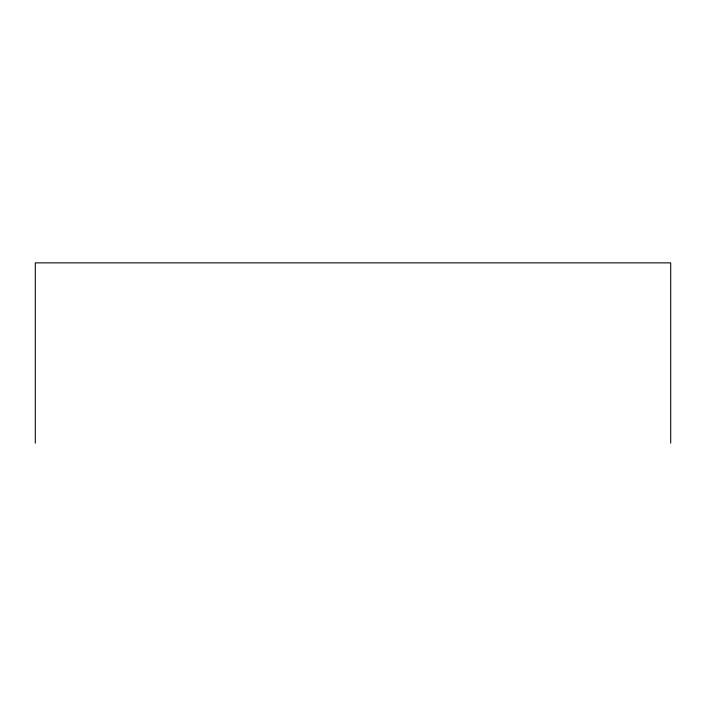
<?xml version="1.0" encoding="UTF-8"?>
<svg xmlns="http://www.w3.org/2000/svg" width="706" height="706" viewBox="0 0 706 706"><rect width="100%" height="100%" fill="white"/><g stroke="black" fill="none" stroke-linecap="round" stroke-linejoin="round"><path stroke-width="1.06" d="M670.7 443.139L670.7 262.861L35.3 262.861L35.3 443.139"/></g></svg>
